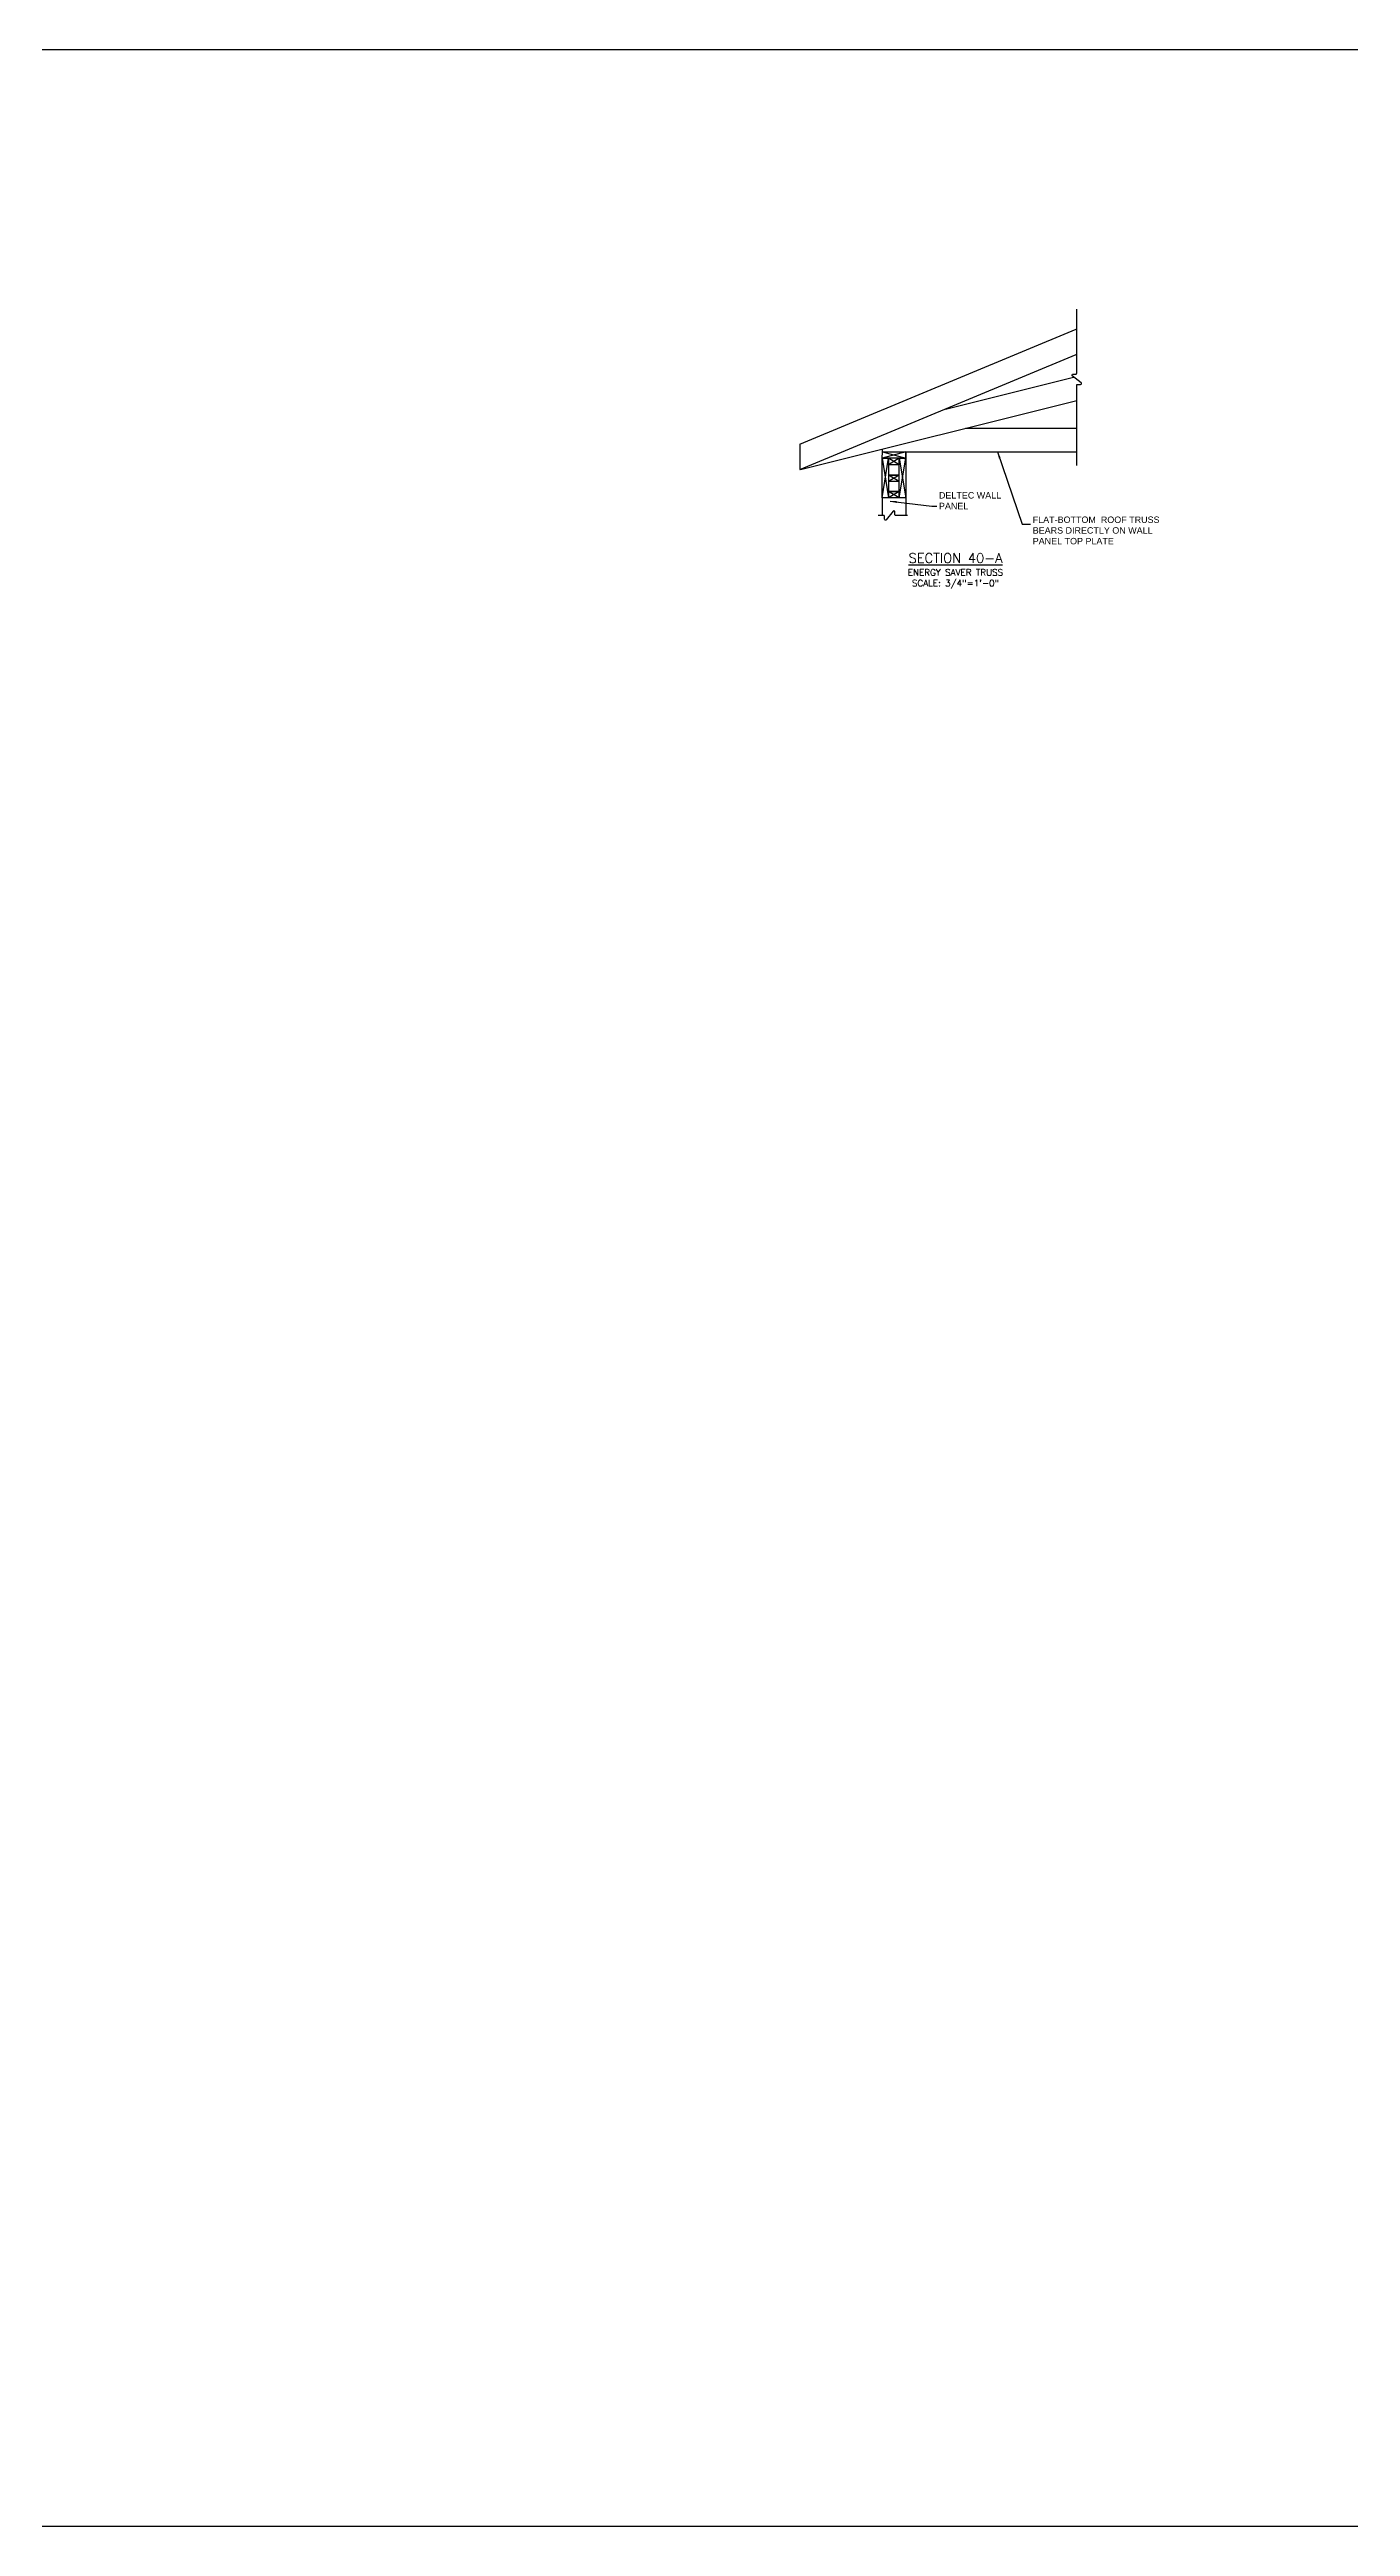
# Model space of a CAD drawing. Header units: inches. Extents: x -1316 to 22433, y -200 to 8737.
# Drawn here: x 5336 to 5640, y 810 to 1389 of the extents above; entities that cross this region are included whole.
import ezdxf

# ---------------------------------------------------------------- set-up
doc = ezdxf.new("R2010")
doc.units = ezdxf.units.IN
doc.header["$LTSCALE"] = 10
doc.header["$MEASUREMENT"] = 0
doc.layers.get('0').update_dxf_attribs({"linetype": 'CONTINUOUS'})
for name, color, linetype in [('A-', 1, 'CONTINUOUS'), ('A-BLUE', 5, 'CONTINUOUS'), ('A-TXT', 222, 'CONTINUOUS')]:
    doc.layers.add(name, color=color, linetype=linetype)
doc.layers.add('VIEWPORT', color=14, linetype='CONTINUOUS', plot=False)
doc.styles.add('style1', font='arial.ttf')
doc.styles.add('style2', font='arialbd.ttf')
doc.dimstyles.new('3-4', dxfattribs={"dimtxt": 1.5, "dimasz": 1.5, "dimexe": 0.75, "dimexo": 0.75, "dimgap": 0.5, "dimtad": 0, "dimdec": 4, "dimrnd": 0.0625, "dimzin": 0, "dimdsep": 46, "dimlunit": 4, "dimtxsty": 'style1', "dimcen": 0.09, "dimazin": 0, "dimtfac": 1, "dimtdec": 4, "dimtofl": 0, "dimtmove": 0, "dimatfit": 0, "dimfxl": 1, "dimtolj": 1, "dimtzin": 0, "dimarcsym": 0})

# ---------------------------------------------------------------- blocks, each defined once
blk = doc.blocks.new('*U703')
blk.add_lwpolyline([(-19.8, 0), (-6.7, 0, 0.414214), (-5.7, 1), (-5.7, 4.2, -0.707458), (-3.9, 4.9), (3.9, -4.9, 0.707458), (5.7, -4.2), (5.7, -1, -0.414214), (6.7, 0), (13, 0)], format="xyb")
blk = doc.blocks.new('*U704')
blk.add_lwpolyline([(-96.2, 0), (-6.7, 0, 0.414214), (-5.7, 1), (-5.7, 4.2, -0.707458), (-3.9, 4.9), (3.9, -4.9, 0.707458), (5.7, -4.2), (5.7, -1, -0.414214), (6.7, 0), (78.2, 0)], format="xyb")

msp = doc.modelspace()

# ---------------------------------------------------------------- linework, layer by layer
at = {"layer": 'A-'}
for p, q in [((5576.40534, 1300.71882), (5550.33932, 1300.71882)), ((5511.61198, 1297.01038), (5511.61198, 1291.05205)), ((5530.9155, 1295.21882), (5530.93134, 1295.86683)), ((5530.9155, 1295.21882), (5576.40534, 1295.21882)), ((5536.37906, 1293.72876), (5536.3831, 1295.22977)), ((5536.37906, 1293.72876), (5536.37906, 1280.33849)), ((5534.87906, 1292.17176), (5532.37906, 1292.17176)), ((5534.87906, 1289.79676), (5532.37906, 1289.79676)), ((5534.87906, 1288.29676), (5532.37906, 1288.29676)), ((5530.87906, 1284.47876), (5530.87906, 1280.33849)), ((5534.87906, 1285.97876), (5532.37906, 1285.97876)), ((5534.87906, 1284.47876), (5532.37906, 1284.47876))]:
    msp.add_line(p, q, dxfattribs=at)
at = {"layer": 'A-', "color": 5}
for p, q in [((5534.87906, 1293.72876), (5532.37906, 1292.17176)), ((5534.87906, 1292.17176), (5532.37906, 1293.72876)), ((5534.87906, 1289.79676), (5532.37906, 1288.29676)), ((5534.87906, 1288.29676), (5532.37906, 1289.79676)), ((5534.87906, 1285.97876), (5532.37906, 1284.47876)), ((5534.87906, 1284.47876), (5532.37906, 1285.97876))]:
    msp.add_line(p, q, dxfattribs=at)
at = {"layer": 'A-'}
for points in [[(5511.61198, 1297.01038), (5576.30431, 1323.96552)], [(5511.61198, 1291.05205), (5576.30431, 1318.00718)], [(5545.66927, 1305.22269), (5575.69247, 1312.72849)], [(5511.71301, 1291.06224), (5576.40534, 1307.23533)]]:
    msp.add_lwpolyline(points, dxfattribs=at)
for points in [[(5530.9155, 1295.21882), (5536.37906, 1295.22876), (5536.37906, 1293.72876), (5530.87906, 1293.72876)], [(5532.37906, 1293.72876), (5532.37906, 1284.47876), (5530.87906, 1284.47876), (5530.87906, 1293.72876)], [(5536.37906, 1293.72876), (5536.37906, 1284.47876), (5534.87906, 1284.47876), (5534.87906, 1293.72876)], [(5534.87906, 1292.17176), (5532.37906, 1292.17176), (5532.37906, 1289.79676), (5534.87906, 1289.79676)], [(5534.87906, 1288.29676), (5532.37906, 1288.29676), (5532.37906, 1285.97876), (5534.87906, 1285.97876)]]:
    msp.add_lwpolyline(points, close=True, dxfattribs=at)
at = {"layer": 'A-', "color": 5}
for points in [[(5530.9155, 1295.21882), (5536.37906, 1293.72876), (5536.37906, 1295.22876), (5530.87906, 1293.72876)], [(5530.87906, 1284.47876), (5532.37906, 1293.72876), (5530.87906, 1293.72876), (5532.37906, 1284.47876)], [(5534.87906, 1284.47876), (5536.37906, 1293.72876), (5534.87906, 1293.72876), (5536.37906, 1284.47876)]]:
    msp.add_lwpolyline(points, dxfattribs=at)
at = {"layer": 'VIEWPORT'}
msp.add_lwpolyline([(3201.77316, 1389.39776), (7888.35435, 1389.39776), (7888.35435, 809.58532), (3201.77316, 809.58532)], close=True, dxfattribs=at)

# ---------------------------------------------------------------- block references
at = {"layer": 'A-BLUE', "xscale": -0.2100000000000364, "yscale": 0.2100000000000364, "zscale": 0.2100000000000364, "rotation": 270}
msp.add_blockref('*U704', (5576.40534, 1312.21411), dxfattribs=at)
at = {"layer": 'A-TXT', "xscale": -0.2100000000000364, "yscale": 0.2100000000000364, "zscale": 0.2100000000000364}
msp.add_blockref('*U703', (5532.62906, 1280.33849), dxfattribs=at)

# ---------------------------------------------------------------- texts
at = {"layer": 'A-TXT', "insert": (5544.16188, 1281.79476), "char_height": 1.5, "attachment_point": 7, "style": 'style1'}
msp.add_mtext('DELTEC WALL\\PPANEL', dxfattribs=at)
at = {"layer": 'A-TXT', "insert": (5566.11438, 1273.56275), "char_height": 1.5, "width": 35.370523, "attachment_point": 7, "style": 'style1'}
msp.add_mtext('FLAT-BOTTOM  ROOF TRUSS BEARS DIRECTLY ON WALL PANEL TOP PLATE', dxfattribs=at)
at = {"layer": 'VIEWPORT', "insert": (5548.02449, 1271.49406), "char_height": 1.5, "width": 88.8491275, "attachment_point": 2, "style": 'style2'}
msp.add_mtext('{\\Fromans|c0;\\H1.5x;\\LSECTION 40-A\\P\\H0.66667x;\\lENERGY SAVER TRUSS\\PSCALE: 3/4"=1\'-0"}', dxfattribs=at)

# ---------------------------------------------------------------- leaders
at = {"layer": 'A-TXT'}
msp.add_leader([(5557.90066, 1295.21882), (5563.67082, 1278.27791), (5565.61438, 1278.27791)], dimstyle='3-4', override={"dimgap": 0.5, "dimtad": 0}, dxfattribs=at)
at = {"layer": 'A-TXT', "annotation_type": 0, "has_hookline": 1, "hookline_direction": 0, "text_width": 14.31958}
msp.add_leader([(5532.76073, 1283.66763), (5542.47948, 1282.54476), (5543.66188, 1282.54476)], dimstyle='3-4', override={"dimgap": 0.5, "dimtad": 0}, dxfattribs=at)

doc.saveas('drawing.dxf')
